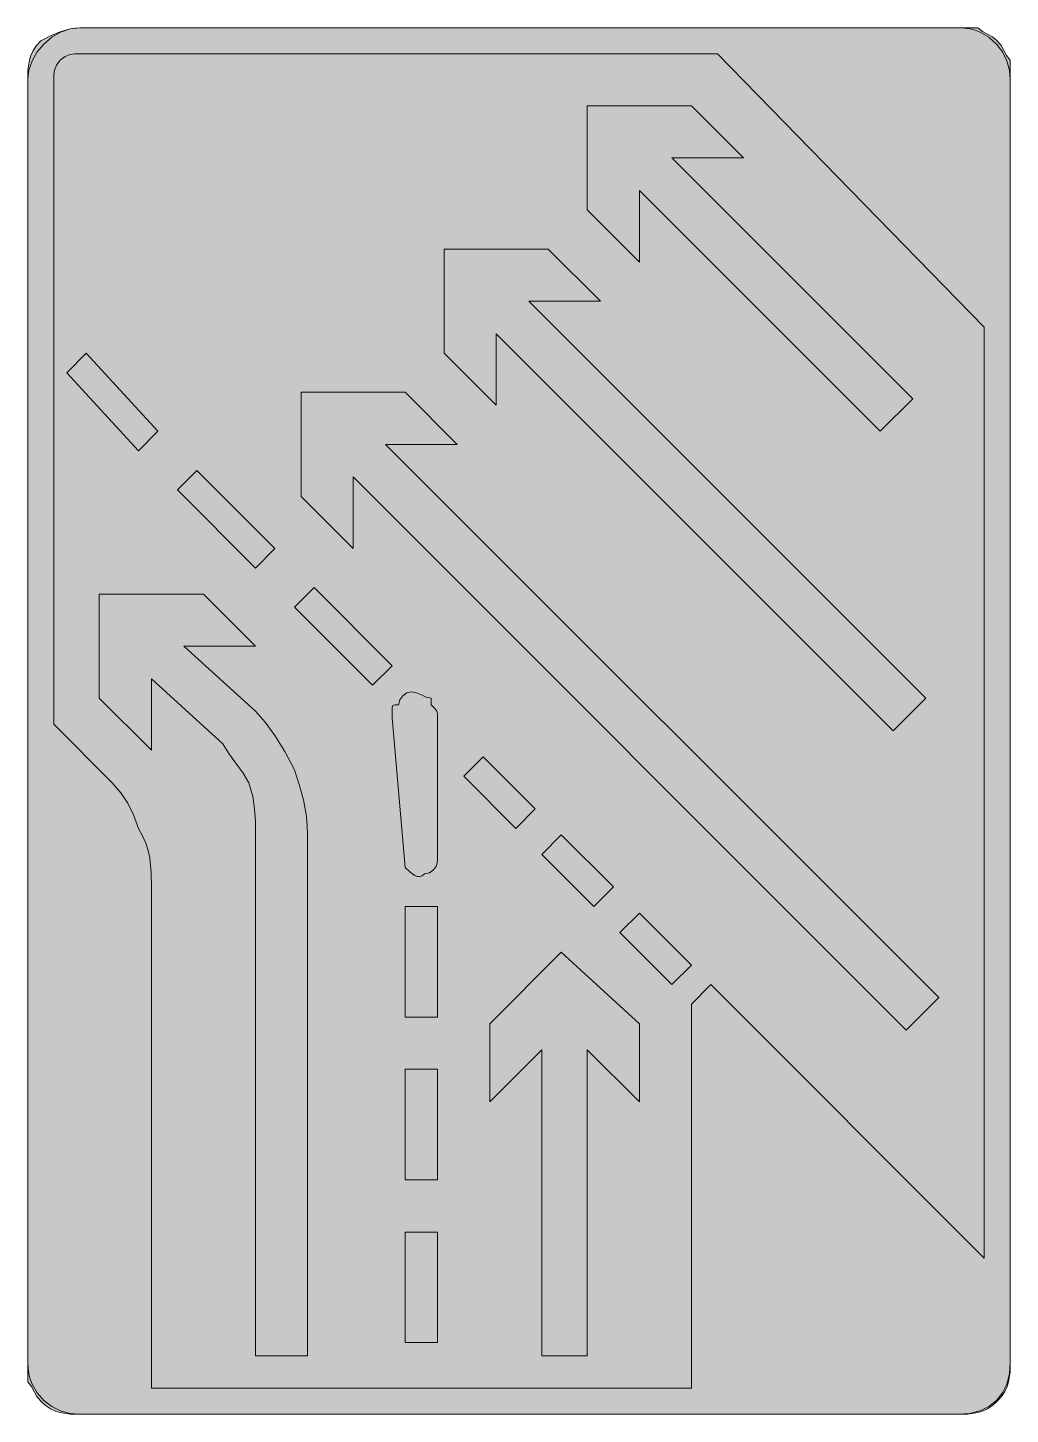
# Model space of a CAD drawing. Header units: metres. Extents: x 192 to 374, y 8 to 264.
import ezdxf

# ---------------------------------------------------------------- set-up
doc = ezdxf.new("R2010")
doc.units = ezdxf.units.M
for name, color, linetype, true_color in [('FILL_BLUE_0000FF', 7, 'Continuous', 0x0000ff), ('FILL_WHITE_FFFFFF', 7, 'Continuous', 0xffffff), ('STROKE_BLUE_0000FF', 7, 'Continuous', 0x0000ff)]:
    doc.layers.add(name, color=color, linetype=linetype, true_color=true_color)

msp = doc.modelspace()

# ---------------------------------------------------------------- hatches: boundary and pattern name
at = {"layer": 'FILL_BLUE_0000FF', "true_color": 0x0000ff}
h = msp.add_hatch(color=7, dxfattribs=at)
h.dxf.hatch_style = 1
h.paths.add_polyline_path([(368.85, 208.32), (368.85, 36.72), (318.45, 87.12), (314.85, 83.52), (314.85, 12.72), (215.25, 12.72), (215.25, 105.12), (215.21, 107.82), (214.95, 110.52), (214.66, 111.87), (214.24, 113.22), (213.64, 114.57), (212.85, 115.92), (211.93, 118.41), (210.9, 120.57), (209.64, 122.5), (208.05, 124.32), (197.25, 135.12), (197.25, 253.92), (197.27, 254.82), (197.4, 255.72), (197.76, 256.62), (198.45, 257.52), (199.35, 258.21), (200.25, 258.57), (201.15, 258.7), (202.05, 258.72), (319.65, 258.72), (368.85, 208.32)])
at = {"layer": 'FILL_WHITE_FFFFFF', "true_color": 0xffffff}
h = msp.add_hatch(color=7, dxfattribs=at)
h.dxf.hatch_style = 1
h.paths.add_polyline_path([(364.05, 263.52), (367.65, 263.52), (368.55, 262.81), (369.45, 262.32), (370.35, 261.83), (371.25, 261.12), (371.96, 260.22), (372.45, 259.32), (372.94, 258.42), (373.65, 257.52), (373.65, 253.92), (373.65, 17.52), (373.61, 15.72), (373.35, 13.92), (373.06, 13.02), (372.64, 12.12), (372.04, 11.22), (371.25, 10.32), (370.35, 9.53), (369.45, 8.93), (368.55, 8.51), (367.65, 8.22), (365.85, 7.96), (364.05, 7.92), (202.05, 7.92), (200.25, 7.96), (198.45, 8.22), (197.55, 8.51), (196.65, 8.93), (195.75, 9.53), (194.85, 10.32), (194.14, 11.22), (193.65, 12.12), (193.16, 13.02), (192.45, 13.92), (192.45, 17.52), (192.45, 253.92), (192.49, 255.72), (192.75, 257.52), (193.04, 258.42), (193.46, 259.32), (194.06, 260.22), (194.85, 261.12), (196.65, 262), (198.45, 262.77), (200.25, 263.31), (202.05, 263.52), (364.05, 263.52)])
h = msp.add_hatch(color=7, dxfattribs=at)
h.dxf.hatch_style = 1
h.paths.add_polyline_path([(295.65, 249.12), (314.85, 249.12), (324.45, 239.52), (311.25, 239.52), (355.65, 195.12), (349.65, 189.12), (305.25, 233.52), (305.25, 220.32), (295.65, 229.92), (295.65, 249.12)])
h = msp.add_hatch(color=7, dxfattribs=at)
h.dxf.hatch_style = 1
h.paths.add_polyline_path([(269.25, 222.72), (288.45, 222.72), (298.05, 213.12), (284.85, 213.12), (358.05, 139.92), (352.05, 133.92), (278.85, 207.12), (278.85, 193.92), (269.25, 203.52), (269.25, 222.72)])
h = msp.add_hatch(color=7, dxfattribs=at)
h.dxf.hatch_style = 1
h.paths.add_polyline_path([(212.85, 185.52), (199.65, 199.92), (203.25, 203.52), (216.45, 189.12), (212.85, 185.52)])
h = msp.add_hatch(color=7, dxfattribs=at)
h.dxf.hatch_style = 1
h.paths.add_polyline_path([(242.85, 196.32), (262.05, 196.32), (271.65, 186.72), (258.45, 186.72), (360.45, 84.72), (354.45, 78.72), (252.45, 180.72), (252.45, 167.52), (242.85, 177.12), (242.85, 196.32)])
h = msp.add_hatch(color=7, dxfattribs=at)
h.dxf.hatch_style = 1
h.paths.add_polyline_path([(234.45, 163.92), (220.05, 178.32), (223.65, 181.92), (238.05, 167.52), (234.45, 163.92)])
h = msp.add_hatch(color=7, dxfattribs=at)
h.dxf.hatch_style = 1
h.paths.add_polyline_path([(236.25, 135.49), (238.05, 133.02), (239.85, 130.09), (241.65, 126.72), (242.53, 124), (243.3, 121.17), (243.84, 118.11), (244, 116.47), (244.05, 114.72), (244.05, 18.72), (234.45, 18.72), (234.45, 114.72), (234.43, 117.23), (234.3, 119.52), (233.94, 121.81), (233.25, 124.32), (232.16, 126.12), (230.85, 127.92), (229.54, 129.72), (228.45, 131.52), (215.25, 143.52), (215.25, 130.32), (205.65, 139.92), (205.65, 159.12), (224.85, 159.12), (234.45, 149.52), (221.25, 149.52), (234.45, 137.52), (236.25, 135.49)])
h = msp.add_hatch(color=7, dxfattribs=at)
h.dxf.hatch_style = 1
h.paths.add_polyline_path([(256.05, 142.32), (241.65, 156.72), (245.25, 160.32), (259.65, 145.92), (256.05, 142.32)])
h = msp.add_hatch(color=7, dxfattribs=at)
h.dxf.hatch_style = 1
h.paths.add_polyline_path([(267.84, 109.04), (267.3, 108.27), (266.53, 107.73), (265.65, 107.52), (265.2, 107.18), (264.75, 107.03), (264.3, 107.06), (263.85, 107.22), (262.95, 107.86), (262.05, 108.72), (259.65, 136.32), (259.65, 137.52), (259.67, 138.21), (259.8, 138.57), (260.16, 138.7), (260.85, 138.72), (261.06, 139.6), (261.6, 140.37), (262.37, 140.91), (263.25, 141.12), (264.15, 140.93), (265.05, 140.52), (265.95, 140.11), (266.85, 139.92), (266.85, 138.72), (267.54, 138.01), (267.9, 137.52), (268.03, 137.03), (268.05, 136.32), (268.05, 109.92), (267.84, 109.04)])
h = msp.add_hatch(color=7, dxfattribs=at)
h.dxf.hatch_style = 1
h.paths.add_polyline_path([(282.45, 115.92), (272.85, 125.52), (276.45, 129.12), (286.05, 119.52), (282.45, 115.92)])
h = msp.add_hatch(color=7, dxfattribs=at)
h.dxf.hatch_style = 1
h.paths.add_polyline_path([(296.85, 101.52), (287.25, 111.12), (290.85, 114.72), (300.45, 105.12), (296.85, 101.52)])
h = msp.add_hatch(color=7, dxfattribs=at)
h.dxf.hatch_style = 1
h.paths.add_polyline_path([(262.05, 81.12), (262.05, 101.52), (268.05, 101.52), (268.05, 81.12), (262.05, 81.12)])
h = msp.add_hatch(color=7, dxfattribs=at)
h.dxf.hatch_style = 1
h.paths.add_polyline_path([(311.25, 87.12), (301.65, 96.72), (305.25, 100.32), (314.85, 90.72), (311.25, 87.12)])
h = msp.add_hatch(color=7, dxfattribs=at)
h.dxf.hatch_style = 1
h.paths.add_polyline_path([(305.25, 79.92), (305.25, 65.52), (295.65, 75.12), (295.65, 18.72), (287.25, 18.72), (287.25, 75.12), (277.65, 65.52), (277.65, 79.92), (290.85, 93.12), (305.25, 79.92)])
h = msp.add_hatch(color=7, dxfattribs=at)
h.dxf.hatch_style = 1
h.paths.add_polyline_path([(262.05, 51.12), (262.05, 71.52), (268.05, 71.52), (268.05, 51.12), (262.05, 51.12)])
h = msp.add_hatch(color=7, dxfattribs=at)
h.dxf.hatch_style = 1
h.paths.add_polyline_path([(262.05, 21.12), (262.05, 41.52), (268.05, 41.52), (268.05, 21.12), (262.05, 21.12)])

# ---------------------------------------------------------------- linework, layer by layer
at = {"layer": 'FILL_BLUE_0000FF', "lineweight": 0, "true_color": 0x0000ff}
msp.add_lwpolyline([(368.85, 208.32), (368.85, 36.72), (318.45, 87.12), (314.85, 83.52), (314.85, 12.72), (215.25, 12.72), (215.25, 105.12), (215.21, 107.82), (214.95, 110.52), (214.66, 111.87), (214.24, 113.22), (213.64, 114.57), (212.85, 115.92), (211.93, 118.41), (210.9, 120.57), (209.64, 122.5), (208.05, 124.32), (197.25, 135.12), (197.25, 253.92), (197.27, 254.82), (197.4, 255.72), (197.76, 256.62), (198.45, 257.52), (199.35, 258.21), (200.25, 258.57), (201.15, 258.7), (202.05, 258.72), (319.65, 258.72)], close=True, dxfattribs=at)
at = {"layer": 'FILL_WHITE_FFFFFF', "lineweight": 0, "true_color": 0xffffff}
for points in [[(364.05, 263.52), (367.65, 263.52), (368.55, 262.81), (369.45, 262.32), (370.35, 261.83), (371.25, 261.12), (371.96, 260.22), (372.45, 259.32), (372.94, 258.42), (373.65, 257.52), (373.65, 253.92), (373.65, 17.52), (373.61, 15.72), (373.35, 13.92), (373.06, 13.02), (372.64, 12.12), (372.04, 11.22), (371.25, 10.32), (370.35, 9.53), (369.45, 8.93), (368.55, 8.51), (367.65, 8.22), (365.85, 7.96), (364.05, 7.92), (202.05, 7.92), (200.25, 7.96), (198.45, 8.22), (197.55, 8.51), (196.65, 8.93), (195.75, 9.53), (194.85, 10.32), (194.14, 11.22), (193.65, 12.12), (193.16, 13.02), (192.45, 13.92), (192.45, 17.52), (192.45, 253.92), (192.49, 255.72), (192.75, 257.52), (193.04, 258.42), (193.46, 259.32), (194.06, 260.22), (194.85, 261.12), (196.65, 262), (198.45, 262.77), (200.25, 263.31), (202.05, 263.52)], [(295.65, 249.12), (314.85, 249.12), (324.45, 239.52), (311.25, 239.52), (355.65, 195.12), (349.65, 189.12), (305.25, 233.52), (305.25, 220.32), (295.65, 229.92)], [(269.25, 222.72), (288.45, 222.72), (298.05, 213.12), (284.85, 213.12), (358.05, 139.92), (352.05, 133.92), (278.85, 207.12), (278.85, 193.92), (269.25, 203.52)], [(212.85, 185.52), (199.65, 199.92), (203.25, 203.52), (216.45, 189.12)], [(242.85, 196.32), (262.05, 196.32), (271.65, 186.72), (258.45, 186.72), (360.45, 84.72), (354.45, 78.72), (252.45, 180.72), (252.45, 167.52), (242.85, 177.12)], [(234.45, 163.92), (220.05, 178.32), (223.65, 181.92), (238.05, 167.52)], [(236.25, 135.49), (238.05, 133.02), (239.85, 130.09), (241.65, 126.72), (242.53, 124), (243.3, 121.17), (243.84, 118.11), (244, 116.47), (244.05, 114.72), (244.05, 18.72), (234.45, 18.72), (234.45, 114.72), (234.43, 117.23), (234.3, 119.52), (233.94, 121.81), (233.25, 124.32), (232.16, 126.12), (230.85, 127.92), (229.54, 129.72), (228.45, 131.52), (215.25, 143.52), (215.25, 130.32), (205.65, 139.92), (205.65, 159.12), (224.85, 159.12), (234.45, 149.52), (221.25, 149.52), (234.45, 137.52)], [(256.05, 142.32), (241.65, 156.72), (245.25, 160.32), (259.65, 145.92)], [(267.84, 109.04), (267.3, 108.27), (266.53, 107.73), (265.65, 107.52), (265.2, 107.18), (264.75, 107.03), (264.3, 107.06), (263.85, 107.22), (262.95, 107.86), (262.05, 108.72), (259.65, 136.32), (259.65, 137.52), (259.67, 138.21), (259.8, 138.57), (260.16, 138.7), (260.85, 138.72), (261.06, 139.6), (261.6, 140.37), (262.37, 140.91), (263.25, 141.12), (264.15, 140.93), (265.05, 140.52), (265.95, 140.11), (266.85, 139.92), (266.85, 138.72), (267.54, 138.01), (267.9, 137.52), (268.03, 137.03), (268.05, 136.32), (268.05, 109.92)], [(282.45, 115.92), (272.85, 125.52), (276.45, 129.12), (286.05, 119.52)], [(296.85, 101.52), (287.25, 111.12), (290.85, 114.72), (300.45, 105.12)], [(262.05, 81.12), (262.05, 101.52), (268.05, 101.52), (268.05, 81.12)], [(311.25, 87.12), (301.65, 96.72), (305.25, 100.32), (314.85, 90.72)], [(305.25, 79.92), (305.25, 65.52), (295.65, 75.12), (295.65, 18.72), (287.25, 18.72), (287.25, 75.12), (277.65, 65.52), (277.65, 79.92), (290.85, 93.12)], [(262.05, 51.12), (262.05, 71.52), (268.05, 71.52), (268.05, 51.12)], [(262.05, 21.12), (262.05, 41.52), (268.05, 41.52), (268.05, 21.12)]]:
    msp.add_lwpolyline(points, close=True, dxfattribs=at)
at = {"layer": 'STROKE_BLUE_0000FF', "lineweight": 0, "true_color": 0x0000ff}
msp.add_lwpolyline([(373.65, 17.52), (373.65, 253.92), (373.48, 255.71), (372.99, 257.44), (372.19, 259.07), (371.1, 260.52), (369.72, 261.75), (368.08, 262.69), (367.16, 263.05), (366.19, 263.3), (365.15, 263.46), (364.05, 263.52), (202.05, 263.52), (201.15, 263.46), (200.26, 263.3), (198.52, 262.69), (196.9, 261.75), (195.45, 260.52), (194.22, 259.07), (193.27, 257.44), (192.67, 255.71), (192.51, 254.82), (192.45, 253.92), (192.45, 17.52), (192.51, 16.42), (192.67, 15.38), (192.92, 14.41), (193.27, 13.49), (194.22, 11.85), (195.45, 10.47), (196.9, 9.38), (198.52, 8.58), (200.26, 8.09), (202.05, 7.92), (364.05, 7.92), (366.19, 8.09), (368.08, 8.58), (369.72, 9.38), (371.1, 10.47), (372.19, 11.85), (372.99, 13.49), (373.48, 15.38), (373.65, 17.52)], dxfattribs=at)

doc.saveas('drawing.dxf')
